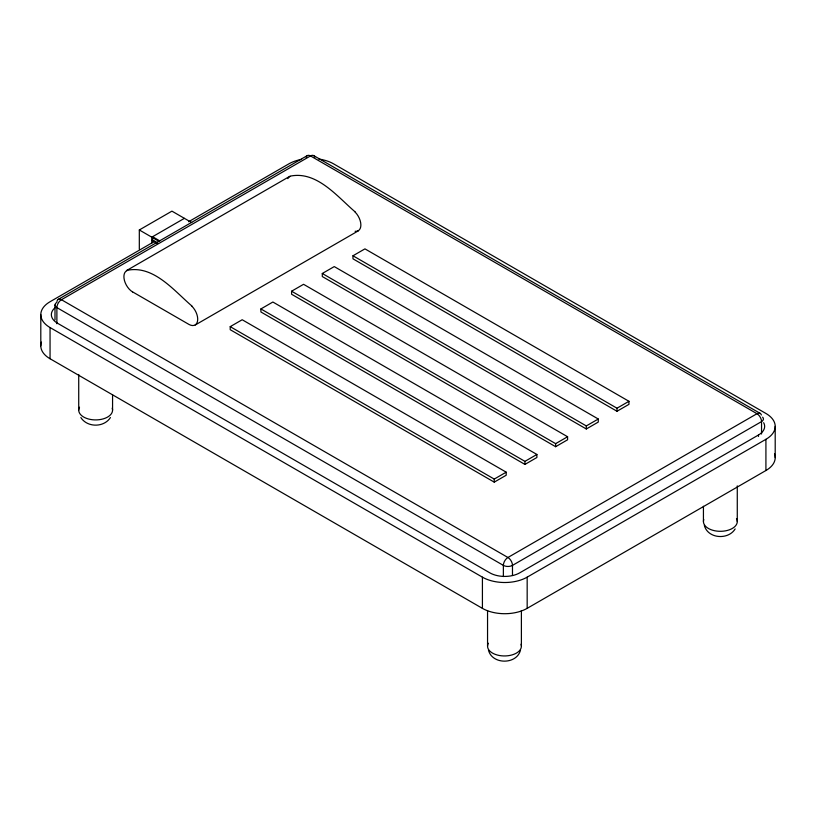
<?xml version="1.0" encoding="UTF-8"?>
<svg xmlns="http://www.w3.org/2000/svg" width="816" height="816" viewBox="0 0 816 816"><rect width="100%" height="100%" fill="white"/><g stroke="black" fill="none" stroke-linecap="round" stroke-linejoin="round"><path stroke-width="1.22" d="M775.2 457.592L775.2 426.391M520.506 650.056C516.885 664.836 492.058 664.836 488.447 650.056M735.145 528.952C728.219 540.263 707.778 538.764 704.33 525.412M110.435 417.557C103.948 427.666 87.332 427.676 80.855 417.557M139.312 249.206L139.312 229.969L171.931 211.14L191.699 222.554M184.406 218.341L151.796 237.17L151.796 243.188M154.53 241.403L50.082 301.716A31.64 18.268 0 0 0 50.051 327.553L50.062 358.744L482.419 608.369A31.64 18.268 0 0 0 527.156 608.348L765.918 470.516A31.64 18.268 0 0 0 774.537 453.849M188.639 221.717L288.833 163.873A31.64 18.268 0 0 1 301.614 159.375M58.222 299.401L307.275 155.611M126.48 270.596L289.639 176.399M195.269 324.982L358.418 230.785M230.214 326.655L242.189 319.739L506.206 472.178L506.206 475.228L494.241 482.134L230.214 329.695L230.214 326.655L494.241 479.084L506.206 472.178M260.906 308.938L272.87 302.022L536.897 454.461L536.897 457.501L524.933 464.416L260.906 311.977L260.906 308.938L524.933 461.366L536.897 454.461M291.598 291.21L303.562 284.305L567.589 436.744L567.589 439.783L555.625 446.699L291.598 294.26L291.598 291.21L555.625 443.649L567.589 436.744M322.289 273.493L334.254 266.587L598.281 419.016L598.281 422.066L586.306 428.981L322.289 276.542L322.289 273.493L586.306 425.932L598.281 419.016M352.971 255.775L364.946 248.87L628.963 401.299L628.963 404.348L616.998 411.264L352.971 258.825L352.971 255.775L616.998 408.214L628.963 401.299M763.664 422.698A21.094 12.179 0 0 1 758.462 435.01L519.71 572.852A21.094 12.179 0 0 1 489.875 572.863L57.518 323.238A21.094 12.179 0 0 1 55.07 307.734M50.062 327.553L482.419 577.167A31.64 18.268 0 0 0 527.156 577.157L765.918 439.314A31.64 18.268 0 0 0 765.949 413.477L333.581 163.853A31.64 18.268 0 0 0 318.74 159.038M290.108 176.164C316.649 170.564 337.13 196.472 355.144 211.885M126.949 270.361C153.49 264.761 173.971 290.669 191.984 306.082M313.721 155.611L760.206 413.386M159.865 240.934L152.572 236.722L152.572 239.945L157.743 242.923M139.312 229.969L159.079 241.383M151.796 240.394L156.958 243.382M132.549 291.853L189.067 324.482A12.577 7.262 60 0 0 197.594 320.81A12.577 7.262 60 0 0 191.923 306.235M765.918 439.314L765.918 470.516M761.542 434.01L761.542 421.597A6.446 3.723 0 0 0 762.613 417.16M758.472 435.01L758.472 436.427M737.276 485.877L737.276 521.546M703.433 506.257L703.433 521.546M616.998 408.214L616.998 411.264M586.306 425.932L586.306 428.981M555.625 443.649L555.625 446.699M527.167 577.157L527.167 608.359M524.933 461.366L524.933 464.416M521.393 610.521L521.393 646.18M512.479 575.321L512.479 565.386A6.446 3.723 60 0 0 507.929 557.491L61.435 299.717A6.446 3.723 60 0 0 56.957 301.441M503.37 576.565L503.37 565.386A6.446 3.723 -60 0 1 507.929 557.491L756.983 413.702A6.446 3.723 -60 0 1 761.369 414.987M494.241 479.084L494.241 482.134M487.55 610.521L487.55 646.18M482.419 577.167L482.419 608.369M112.567 394.862L112.567 410.142M78.724 374.483L78.724 410.142M56.885 323.758L56.885 307.612A6.446 3.723 0 0 1 56.885 302.348M54.998 304.98L54.998 319.882M40.8 314.629L40.8 345.831M50.051 358.754A31.64 18.268 0 0 1 41.473 342.088M112.21 408.143A16.922 9.772 0 0 1 94.778 419.903A16.922 9.772 0 0 1 79.519 407.184M736.481 518.578A16.922 9.772 0 0 1 721.222 531.298A16.922 9.772 0 0 1 703.79 519.537M521.036 644.181A16.922 9.772 0 0 1 503.615 655.942A16.922 9.772 0 0 1 488.345 643.222M306.122 157.213A6.446 3.723 60 0 1 310.498 155.927A6.446 3.723 -60 0 1 314.854 157.121M132.549 291.934A12.617 7.283 60 0 1 124.399 280.316A12.617 7.283 60 0 1 127.072 270.596M287.864 178.633A12.617 7.283 60 0 1 290.231 176.399M355.082 212.038A12.577 7.262 60 0 1 360.876 224.992A12.577 7.262 60 0 1 355.103 231.275M310.498 155.927L61.435 299.717A6.446 3.723 -60 0 0 56.885 307.612L503.37 565.386A6.446 3.723 0 0 0 512.479 565.386L761.542 421.597A6.446 3.723 60 0 0 756.983 413.702L310.498 155.927"/></g></svg>
